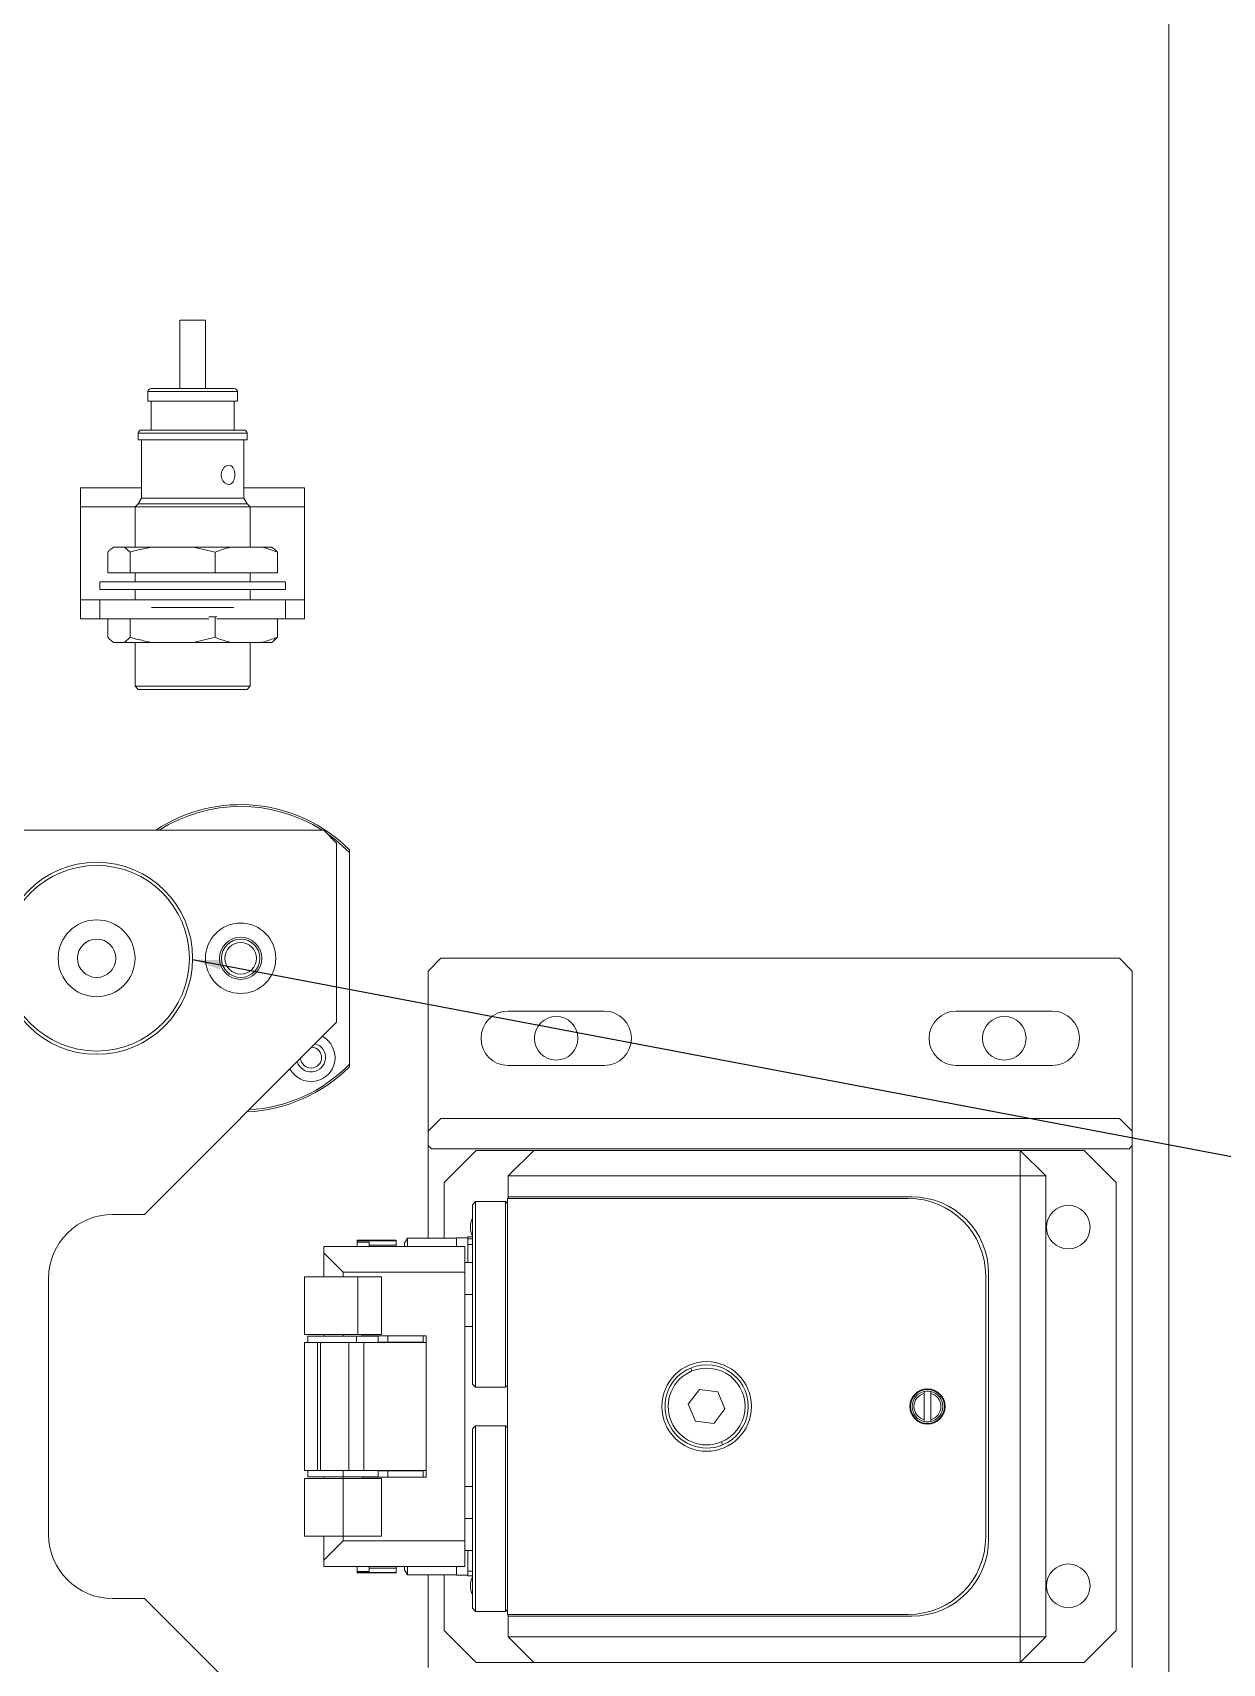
# Model space of a CAD drawing. Header units: millimetres. Extents: x 29 to 2500, y -68 to 1852.
# Drawn here: x 1314.3 to 1500.1, y 681.7 to 936.4 of the extents above; entities that cross this region are included whole.
import ezdxf

# ---------------------------------------------------------------- set-up
doc = ezdxf.new("R2010")
doc.units = ezdxf.units.MM
doc.header["$LTSCALE"] = 6
doc.layers.add('12', color=4, linetype='Continuous')
doc.dimstyles.new('SLDDIMSTYLE4', dxfattribs={"dimtxt": 0.18, "dimasz": 4.5, "dimexe": 0, "dimexo": 0.0625, "dimgap": 0, "dimtad": 0, "dimtih": 1, "dimtoh": 1, "dimdec": 0, "dimrnd": 1e-09, "dimzin": 0, "dimdsep": 46, "dimtxsty": 'Standard', "dimsah": 1, "dimcen": 0.09, "dimadec": 0, "dimazin": 0, "dimtfac": 4.5, "dimtdec": 0, "dimtofl": 0, "dimtmove": 0, "dimatfit": 3, "dimfxl": 0, "dimfrac": 2, "dimtolj": 1, "dimtzin": 0, "dimarcsym": 0})

msp = doc.modelspace()

# ---------------------------------------------------------------- linework, layer by layer
at = {"color": 7, "linetype": 'Continuous', "lineweight": 18}
for p, q in [((1491.765, 538.778), (1491.765, 1094.778)), ((1337.265, 891.456), (1337.265, 880.778)), ((1340.674, 891.456), (1337.265, 891.456)), ((1341.265, 891.456), (1340.674, 891.456)), ((1341.265, 880.778), (1341.265, 891.456)), ((1332.265, 880.278), (1332.265, 878.778)), ((1344.197, 880.278), (1332.265, 880.278)), ((1344.197, 878.778), (1332.265, 878.778)), ((1343.845, 880.778), (1332.765, 880.778)), ((1332.765, 878.778), (1332.765, 874.278)), ((1345.765, 880.778), (1343.845, 880.778)), ((1346.265, 880.278), (1344.197, 880.278)), ((1346.265, 878.778), (1344.197, 878.778)), ((1345.765, 874.278), (1345.765, 878.778)), ((1346.265, 878.778), (1346.265, 880.278)), ((1330.765, 873.778), (1330.765, 872.778)), ((1345.254, 873.778), (1330.765, 873.778)), ((1344.902, 874.278), (1331.265, 874.278)), ((1347.265, 874.278), (1344.902, 874.278)), ((1347.765, 873.778), (1345.254, 873.778)), ((1347.765, 872.778), (1347.765, 873.778)), ((1345.254, 872.778), (1330.765, 872.778)), ((1331.265, 872.778), (1331.265, 863.644)), ((1347.765, 872.778), (1345.254, 872.778)), ((1347.265, 863.644), (1347.265, 872.778)), ((1321.765, 865.278), (1331.265, 865.278)), ((1321.765, 862.278), (1321.765, 865.278)), ((1331.265, 863.644), (1330.765, 862.778)), ((1344.902, 863.644), (1331.265, 863.644)), ((1347.265, 863.644), (1344.902, 863.644)), ((1347.265, 865.278), (1356.765, 865.278)), ((1347.765, 862.778), (1347.265, 863.644)), ((1356.765, 865.278), (1356.765, 862.278)), ((1321.765, 847.778), (1321.765, 862.278)), ((1330.265, 862.278), (1321.765, 862.278)), ((1330.765, 862.778), (1330.265, 862.278)), ((1330.265, 862.278), (1330.265, 856.004)), ((1345.607, 862.278), (1330.265, 862.278)), ((1345.254, 862.778), (1330.765, 862.778)), ((1347.765, 862.778), (1345.254, 862.778)), ((1348.265, 862.278), (1345.607, 862.278)), ((1348.265, 862.278), (1347.765, 862.778)), ((1348.265, 856.004), (1348.265, 862.278)), ((1356.765, 862.278), (1348.265, 862.278)), ((1356.765, 847.778), (1356.765, 862.278)), ((1328.634, 856.004), (1326.919, 856.004)), ((1328.634, 856.004), (1329.528, 855.211)), ((1332.908, 856.004), (1328.634, 856.004)), ((1339.39, 856.004), (1332.908, 856.004)), ((1339.39, 856.004), (1342.769, 855.211)), ((1345.255, 856.004), (1339.39, 856.004)), ((1350.021, 856.004), (1345.255, 856.004)), ((1351.612, 856.004), (1350.021, 856.004)), ((1326.024, 852.004), (1326.024, 855.211)), ((1329.528, 852.004), (1329.528, 855.211)), ((1342.769, 852.004), (1342.769, 855.211)), ((1352.506, 852.004), (1352.506, 855.211)), ((1329.528, 852.004), (1326.024, 852.004)), ((1342.769, 852.004), (1329.528, 852.004)), ((1330.265, 852.004), (1330.265, 850.575)), ((1352.506, 852.004), (1342.769, 852.004)), ((1348.265, 850.575), (1348.265, 852.004)), ((1324.765, 850.575), (1324.765, 849.375)), ((1349.482, 850.575), (1324.765, 850.575)), ((1349.482, 849.375), (1324.765, 849.375)), ((1330.265, 849.375), (1330.265, 847.778)), ((1348.265, 847.778), (1348.265, 849.375)), ((1353.765, 850.575), (1349.482, 850.575)), ((1353.765, 849.375), (1349.482, 849.375)), ((1353.765, 849.375), (1353.765, 850.575)), ((1321.765, 844.778), (1321.765, 847.778)), ((1321.765, 847.778), (1324.765, 847.778)), ((1324.765, 847.778), (1324.765, 844.778)), ((1353.765, 847.778), (1324.765, 847.778)), ((1345.688, 847.745), (1332.843, 847.745)), ((1345.688, 846.545), (1332.843, 846.545)), ((1353.765, 844.778), (1353.765, 847.778)), ((1353.765, 847.778), (1356.765, 847.778)), ((1356.765, 847.778), (1356.765, 844.778)), ((1324.765, 844.778), (1321.765, 844.778)), ((1341.79, 844.778), (1324.765, 844.778)), ((1326.024, 844.778), (1326.024, 841.91)), ((1329.528, 844.778), (1329.528, 841.91)), ((1342.769, 845.117), (1341.79, 845.117)), ((1342.769, 845.117), (1342.769, 841.91)), ((1343.038, 845.117), (1342.769, 845.117)), ((1353.765, 844.778), (1343.038, 844.778)), ((1352.506, 844.778), (1352.506, 841.91)), ((1356.765, 844.778), (1353.765, 844.778)), ((1328.634, 841.117), (1326.919, 841.117)), ((1328.634, 841.117), (1329.528, 841.91)), ((1332.908, 841.117), (1328.634, 841.117)), ((1330.265, 841.117), (1330.265, 834.278)), ((1339.39, 841.117), (1332.908, 841.117)), ((1339.39, 841.117), (1342.769, 841.91)), ((1345.255, 841.117), (1339.39, 841.117)), ((1350.021, 841.117), (1345.255, 841.117)), ((1348.265, 834.278), (1348.265, 841.117)), ((1351.612, 841.117), (1350.021, 841.117)), ((1330.265, 834.278), (1330.765, 833.778)), ((1345.607, 834.278), (1330.265, 834.278)), ((1345.254, 833.778), (1330.765, 833.778)), ((1347.765, 833.778), (1345.254, 833.778)), ((1348.265, 834.278), (1345.607, 834.278)), ((1347.765, 833.778), (1348.265, 834.278)), ((1359.765, 811.778), (1251.562, 811.778)), ((1361.765, 809.778), (1359.765, 811.778)), ((1361.765, 781.778), (1361.765, 809.778)), ((1363.765, 808.306), (1363.765, 808.719)), ((1363.765, 775.251), (1363.765, 808.306)), ((1378.065, 791.778), (1376.065, 789.778)), ((1376.065, 789.778), (1376.065, 764.778)), ((1484.065, 791.778), (1378.065, 791.778)), ((1486.065, 789.778), (1484.065, 791.778)), ((1486.065, 764.778), (1486.065, 789.778)), ((1403.565, 783.528), (1388.565, 783.528)), ((1473.565, 783.528), (1458.565, 783.528)), ((1331.765, 751.778), (1361.765, 781.778)), ((1363.765, 774.837), (1363.765, 775.251)), ((1388.565, 775.028), (1403.565, 775.028)), ((1458.565, 775.028), (1473.565, 775.028)), ((1378.065, 766.778), (1376.065, 764.778)), ((1378.065, 766.778), (1484.065, 766.778)), ((1486.065, 764.778), (1484.065, 766.778)), ((1376.065, 764.778), (1376.065, 762.528)), ((1486.065, 762.528), (1486.065, 764.778)), ((1376.065, 762.528), (1376.565, 762.028)), ((1376.065, 762.528), (1376.065, 748.078)), ((1485.565, 762.028), (1376.565, 762.028)), ((1383.565, 761.778), (1378.565, 756.778)), ((1383.565, 761.778), (1392.565, 761.778)), ((1392.565, 761.778), (1388.565, 757.778)), ((1392.565, 761.778), (1468.565, 761.778)), ((1468.565, 761.778), (1478.565, 761.778)), ((1468.565, 761.778), (1468.565, 757.778)), ((1468.565, 761.778), (1472.565, 757.778)), ((1483.565, 756.778), (1478.565, 761.778)), ((1485.565, 762.028), (1486.065, 762.528)), ((1486.065, 681.028), (1486.065, 762.528)), ((1378.565, 748.078), (1378.565, 756.778)), ((1388.565, 757.778), (1388.565, 754.528)), ((1468.565, 757.778), (1388.565, 757.778)), ((1468.565, 685.778), (1468.565, 757.778)), ((1468.565, 757.778), (1472.565, 757.778)), ((1472.565, 757.778), (1472.565, 685.778)), ((1483.565, 756.778), (1483.565, 686.778)), ((1388.465, 754.278), (1388.465, 689.278)), ((1451.065, 754.278), (1388.465, 754.278)), ((1451.615, 754.528), (1388.565, 754.528)), ((1388.565, 754.528), (1388.565, 754.278)), ((1331.765, 751.778), (1326.765, 751.778)), ((1382.965, 753.278), (1383.465, 753.778)), ((1382.965, 725.278), (1382.965, 753.278)), ((1383.465, 753.778), (1383.465, 724.778)), ((1388.165, 753.778), (1383.465, 753.778)), ((1388.165, 724.778), (1388.165, 753.778)), ((1388.465, 753.478), (1388.165, 753.778)), ((1359.765, 746.778), (1381.765, 746.778)), ((1359.765, 745.778), (1359.765, 746.778)), ((1371.065, 747.753), (1364.965, 747.753)), ((1364.965, 747.753), (1364.965, 747.638)), ((1364.965, 747.638), (1371.065, 747.638)), ((1364.965, 747.638), (1364.965, 747.461)), ((1364.965, 747.461), (1366.865, 747.461)), ((1364.965, 746.778), (1364.965, 747.461)), ((1366.865, 747.461), (1366.865, 746.778)), ((1366.865, 746.956), (1371.065, 746.956)), ((1371.065, 747.753), (1371.065, 747.638)), ((1371.065, 747.638), (1371.065, 746.956)), ((1371.065, 746.956), (1371.065, 746.778)), ((1372.827, 748.078), (1372.365, 747.278)), ((1372.365, 747.272), (1372.365, 747.278)), ((1372.365, 746.778), (1372.365, 747.272)), ((1380.465, 748.078), (1372.827, 748.078)), ((1372.827, 748.078), (1372.827, 746.778)), ((1382.265, 748.128), (1380.465, 748.128)), ((1380.465, 748.12), (1380.465, 748.128)), ((1380.465, 746.778), (1380.465, 748.12)), ((1381.765, 746.778), (1381.765, 742.778)), ((1382.965, 748.255), (1382.265, 748.255)), ((1382.265, 748.255), (1382.265, 748.12)), ((1382.265, 748.12), (1382.265, 747.986)), ((1382.965, 747.986), (1382.265, 747.986)), ((1382.265, 747.077), (1382.265, 747.986)), ((1382.965, 747.077), (1382.265, 747.077)), ((1382.265, 747.077), (1382.265, 744.675)), ((1359.765, 742.028), (1359.765, 745.778)), ((1359.765, 745.778), (1362.765, 742.778)), ((1382.965, 744.278), (1381.765, 744.278)), ((1382.265, 744.675), (1382.265, 744.278)), ((1316.765, 741.778), (1316.765, 701.778)), ((1356.765, 742.028), (1356.765, 733.028)), ((1365.064, 742.028), (1356.765, 742.028)), ((1362.765, 742.778), (1362.765, 742.028)), ((1381.765, 742.778), (1362.765, 742.778)), ((1365.064, 733.028), (1365.064, 742.028)), ((1368.765, 742.028), (1365.064, 742.028)), ((1368.765, 733.028), (1368.765, 742.028)), ((1381.765, 742.778), (1381.765, 700.778)), ((1463.165, 701.378), (1463.165, 742.178)), ((1463.615, 701.028), (1463.615, 742.528)), ((1382.965, 739.278), (1381.765, 739.278)), ((1382.965, 734.278), (1381.765, 734.278)), ((1365.064, 733.028), (1356.765, 733.028)), ((1356.765, 711.778), (1356.765, 731.778)), ((1356.765, 731.778), (1358.765, 731.778)), ((1357.265, 732.778), (1357.265, 731.778)), ((1364.872, 732.778), (1357.265, 732.778)), ((1358.765, 711.778), (1358.765, 731.778)), ((1359.225, 731.778), (1358.765, 731.778)), ((1359.225, 711.778), (1359.225, 731.778)), ((1360.011, 731.778), (1359.225, 731.778)), ((1359.765, 733.028), (1359.765, 732.778)), ((1359.765, 732.828), (1359.765, 733.028)), ((1364.872, 731.778), (1360.011, 731.778)), ((1362.765, 733.028), (1362.765, 732.778)), ((1363.685, 711.778), (1363.685, 731.778)), ((1364.872, 731.778), (1364.872, 732.778)), ((1368.265, 732.778), (1364.872, 732.778)), ((1368.265, 731.778), (1364.872, 731.778)), ((1368.765, 733.028), (1365.064, 733.028)), ((1365.765, 732.778), (1365.765, 733.028)), ((1375.765, 732.828), (1365.765, 732.828)), ((1365.994, 711.778), (1365.994, 731.778)), ((1368.265, 731.778), (1368.265, 732.778)), ((1368.265, 731.828), (1369.765, 731.828)), ((1375.765, 731.778), (1368.265, 731.778)), ((1369.765, 732.828), (1369.765, 731.828)), ((1369.765, 731.828), (1375.265, 731.828)), ((1372.538, 731.828), (1372.538, 731.778)), ((1372.765, 731.778), (1372.765, 731.828)), ((1375.265, 731.828), (1375.265, 732.828)), ((1375.765, 710.728), (1375.765, 732.828)), ((1375.765, 711.778), (1375.765, 731.778)), ((1417.267, 727.321), (1417.075, 727.783)), ((1382.965, 725.278), (1383.465, 724.778)), ((1388.165, 724.778), (1383.465, 724.778)), ((1388.465, 725.078), (1388.165, 724.778)), ((1418.46, 724.445), (1416.703, 722.154)), ((1421.322, 724.069), (1418.46, 724.445)), ((1422.428, 721.403), (1421.322, 724.069)), ((1453.565, 723.83), (1453.565, 719.727)), ((1454.065, 724.428), (1454.065, 724.528)), ((1454.565, 719.727), (1454.565, 723.83)), ((1416.703, 722.154), (1417.809, 719.487)), ((1420.671, 719.112), (1422.428, 721.403)), ((1382.965, 718.278), (1383.465, 718.778)), ((1382.965, 690.278), (1382.965, 718.278)), ((1383.465, 718.778), (1383.465, 689.778)), ((1388.165, 718.778), (1383.465, 718.778)), ((1388.165, 689.778), (1388.165, 718.778)), ((1388.465, 718.478), (1388.165, 718.778)), ((1417.809, 719.487), (1420.671, 719.112)), ((1454.065, 719.128), (1454.065, 719.028)), ((1421.864, 716.236), (1422.055, 715.774)), ((1358.765, 711.778), (1356.765, 711.778)), ((1357.265, 711.778), (1357.265, 710.778)), ((1357.265, 710.778), (1362.765, 710.778)), ((1359.225, 711.778), (1358.765, 711.778)), ((1360.011, 711.778), (1359.225, 711.778)), ((1359.765, 710.778), (1359.765, 710.528)), ((1359.765, 710.528), (1359.765, 710.728)), ((1360.011, 711.778), (1362.765, 711.778)), ((1362.765, 711.778), (1362.765, 710.778)), ((1362.765, 711.778), (1368.265, 711.778)), ((1362.765, 710.778), (1368.265, 710.778)), ((1362.765, 710.778), (1362.765, 710.528)), ((1365.765, 710.528), (1365.765, 710.778)), ((1375.765, 710.728), (1365.765, 710.728)), ((1368.265, 710.778), (1368.265, 711.778)), ((1375.765, 711.778), (1368.265, 711.778)), ((1368.265, 711.728), (1369.765, 711.728)), ((1369.765, 711.728), (1369.765, 710.728)), ((1369.765, 711.728), (1375.265, 711.728)), ((1372.538, 711.778), (1372.538, 711.728)), ((1372.765, 711.728), (1372.765, 711.778)), ((1375.265, 710.728), (1375.265, 711.728)), ((1356.765, 710.528), (1356.765, 701.528)), ((1356.765, 710.528), (1362.765, 710.528)), ((1362.765, 710.528), (1362.765, 701.528)), ((1362.765, 710.528), (1368.765, 710.528)), ((1368.765, 701.528), (1368.765, 710.528)), ((1382.965, 709.278), (1381.765, 709.278)), ((1382.965, 704.278), (1381.765, 704.278)), ((1356.765, 701.528), (1362.765, 701.528)), ((1359.765, 697.778), (1359.765, 701.528)), ((1362.765, 700.778), (1359.765, 697.778)), ((1362.765, 701.528), (1368.765, 701.528)), ((1362.765, 701.528), (1362.765, 700.778)), ((1362.765, 700.778), (1381.765, 700.778)), ((1381.765, 700.778), (1381.765, 696.778)), ((1382.965, 699.278), (1381.765, 699.278)), ((1382.265, 699.278), (1382.265, 698.333)), ((1382.265, 698.333), (1382.265, 696.065)), ((1359.765, 696.778), (1359.765, 697.778)), ((1381.765, 696.778), (1359.765, 696.778)), ((1364.965, 696.008), (1364.965, 696.778)), ((1366.865, 696.008), (1364.965, 696.008)), ((1364.965, 696.008), (1364.965, 695.831)), ((1364.965, 695.831), (1371.065, 695.831)), ((1364.965, 695.831), (1364.965, 695.803)), ((1364.965, 695.803), (1371.065, 695.803)), ((1366.865, 696.778), (1366.865, 696.008)), ((1366.865, 696.514), (1371.065, 696.514)), ((1371.065, 696.778), (1371.065, 696.514)), ((1371.065, 696.514), (1371.065, 695.831)), ((1371.065, 695.831), (1371.065, 695.803)), ((1372.365, 696.278), (1372.365, 696.778)), ((1372.365, 696.278), (1372.827, 695.478)), ((1372.827, 696.778), (1372.827, 695.478)), ((1372.827, 695.478), (1380.465, 695.478)), ((1376.065, 695.478), (1376.065, 681.028)), ((1378.565, 686.778), (1378.565, 695.478)), ((1380.465, 695.428), (1380.465, 696.778)), ((1380.465, 695.428), (1382.265, 695.428)), ((1382.965, 696.065), (1382.265, 696.065)), ((1382.265, 695.302), (1382.265, 696.065)), ((1382.965, 695.302), (1382.265, 695.302)), ((1326.765, 691.778), (1331.765, 691.778)), ((1361.765, 661.778), (1331.765, 691.778)), ((1382.965, 690.278), (1383.465, 689.778)), ((1388.165, 689.778), (1383.465, 689.778)), ((1388.465, 690.078), (1388.165, 689.778)), ((1388.465, 689.278), (1451.065, 689.278)), ((1388.565, 689.278), (1388.565, 689.028)), ((1388.565, 689.028), (1451.615, 689.028)), ((1388.565, 689.028), (1388.565, 685.778)), ((1378.565, 686.778), (1383.565, 681.778)), ((1388.565, 685.778), (1468.565, 685.778)), ((1388.565, 685.778), (1392.565, 681.778)), ((1468.565, 685.778), (1472.565, 685.778)), ((1468.565, 681.778), (1472.565, 685.778)), ((1468.565, 685.778), (1468.565, 681.778)), ((1478.565, 681.778), (1483.565, 686.778)), ((1392.565, 681.778), (1383.565, 681.778)), ((1468.565, 681.778), (1392.565, 681.778)), ((1478.565, 681.778), (1468.565, 681.778))]:
    msp.add_line(p, q, dxfattribs=at)
at = {"color": 7, "linetype": 'Continuous', "lineweight": 18, "flags": 128}
msp.add_lwpolyline([(1363.765, 808.306), (1361.609, 810.267), (1360.293, 811.25)], dxfattribs=at)
at = {"color": 7, "linetype": 'Continuous', "lineweight": 18}
for centre, radius in [((1324.265, 791.778), 15), ((1324.265, 791.778), 14.5), ((1324.265, 791.778), 6), ((1346.765, 791.778), 5.5), ((1324.265, 791.778), 3), ((1346.765, 791.778), 3.3), ((1346.765, 791.778), 3), ((1346.765, 791.778), 2.459), ((1396.065, 779.278), 3.4), ((1466.065, 779.278), 3.4), ((1476.065, 749.778), 3.4), ((1476.065, 693.778), 3.4)]:
    msp.add_circle(centre, radius, dxfattribs=at)
for centre, radius, start, end in [((1332.765, 880.278), 0.5, 90, 180), ((1345.765, 880.278), 0.5, 0, 90), ((1331.265, 873.778), 0.5, 90, 180), ((1347.265, 873.778), 0.5, 0, 90), ((1346.765, 791.778), 24, 44.90053, 123.55731), ((1346.765, 791.778), 23.71, 57.51434, 122.48566), ((1388.565, 779.278), 4.25, 90, 270), ((1403.565, 779.278), 4.25, 270, 90), ((1458.565, 779.278), 4.25, 90, 270), ((1473.565, 779.278), 4.25, 270, 90), ((1357.765, 776.278), 3.75, 208.57006, 61.42994), ((1357.765, 776.278), 2.25, 196.87449, 73.12551), ((1357.765, 776.278), 1.65, 184.99725, 85.00275), ((1346.765, 791.778), 24, 272.44001, 315.09947), ((1346.765, 791.778), 23.71, 273.20882, 315.8071), ((1451.065, 742.178), 12.1, 0, 90), ((1451.615, 742.528), 12, 360, 90), ((1326.765, 741.778), 10, 90, 180), ((1386.065, 749.778), 3.4, 155.75037, 204.24963), ((1419.565, 721.778), 7, 90, 270), ((1419.565, 721.778), 7, 270, 90), ((1419.565, 721.778), 6.5, 112.52267, 292.52267), ((1419.565, 721.778), 6, 112.52267, 292.52267), ((1419.565, 721.778), 6.5, 292.52267, 112.52267), ((1419.565, 721.778), 6, 292.52267, 112.52267), ((1454.065, 721.778), 2.75, 90, 270), ((1454.065, 721.778), 2.65, 90, 270), ((1454.065, 721.778), 2.4, 102.0247, 257.9753), ((1454.065, 721.778), 2.111, 103.69882, 256.30118), ((1454.065, 721.778), 2.4, 90, 102.0247), ((1454.065, 721.778), 2.75, 270, 90), ((1454.065, 721.778), 2.65, 270, 90), ((1454.065, 721.778), 2.4, 77.9753, 90), ((1454.065, 721.778), 2.4, 282.0247, 77.9753), ((1454.065, 721.778), 2.111, 283.69882, 76.30118), ((1454.065, 721.778), 2.4, 257.9753, 270), ((1454.065, 721.778), 2.4, 270, 282.0247), ((1326.765, 701.778), 10, 180, 270), ((1451.065, 701.378), 12.1, 270, 360), ((1451.615, 701.028), 12, 270, 0), ((1386.065, 693.778), 3.4, 155.75037, 204.24963)]:
    msp.add_arc(centre, radius, start, end, dxfattribs=at)
for points, knots in [([(1344.901, 865.778), (1344.989, 865.788), (1345.195, 865.809), (1345.474, 866.008), (1345.702, 866.356), (1345.839, 866.805), (1345.883, 867.308), (1345.828, 867.812), (1345.677, 868.255), (1345.438, 868.586), (1345.127, 868.773), (1344.769, 868.795), (1344.4, 868.646), (1344.074, 868.344), (1343.836, 867.927), (1343.721, 867.439), (1343.748, 866.928), (1343.916, 866.455), (1344.194, 866.08), (1344.54, 865.827), (1344.781, 865.795), (1344.901, 865.778)], [0, 0, 0, 0, 0.0397876, 0.0937957, 0.1473584, 0.2001404, 0.2530028, 0.306706, 0.3606775, 0.4140322, 0.4666955, 0.519816, 0.5737251, 0.6275464, 0.6805343, 0.7332314, 0.7866382, 0.8406513, 0.894226, 0.9471019, 1, 1, 1, 1]), ([(1326.024, 855.211), (1326.134, 855.332), (1326.429, 855.654), (1326.73, 855.869), (1326.919, 856.004)], [0, 0, 0, 0, 0.3735948, 1, 1, 1, 1]), ([(1329.528, 855.211), (1329.944, 855.332), (1331.058, 855.654), (1332.195, 855.869), (1332.908, 856.004)], [0, 0, 0, 0, 0.37359478, 1, 1, 1, 1]), ([(1342.769, 855.211), (1343.335, 855.427), (1344.156, 855.741), (1344.994, 855.941), (1345.255, 856.004)], [0, 0, 0, 0, 0.6894079, 1, 1, 1, 1]), ([(1350.021, 856.004), (1350.076, 855.991), (1350.915, 855.802), (1351.738, 855.497), (1352.506, 855.211)], [0, 0, 0, 0, 0.0658492, 1, 1, 1, 1]), ([(1352.506, 855.211), (1352.396, 855.332), (1352.102, 855.654), (1351.8, 855.869), (1351.612, 856.004)], [0, 0, 0, 0, 0.3735948, 1, 1, 1, 1]), ([(1326.024, 841.91), (1326.134, 841.789), (1326.429, 841.467), (1326.73, 841.252), (1326.919, 841.117)], [0, 0, 0, 0, 0.37359478, 1, 1, 1, 1]), ([(1329.528, 841.91), (1329.944, 841.789), (1331.058, 841.467), (1332.195, 841.252), (1332.908, 841.117)], [0, 0, 0, 0, 0.3735948, 1, 1, 1, 1]), ([(1342.769, 841.91), (1343.335, 841.693), (1344.156, 841.38), (1344.994, 841.179), (1345.255, 841.117)], [0, 0, 0, 0, 0.6894079, 1, 1, 1, 1]), ([(1350.021, 841.117), (1350.076, 841.129), (1350.915, 841.318), (1351.738, 841.624), (1352.506, 841.91)], [0, 0, 0, 0, 0.0658492, 1, 1, 1, 1]), ([(1352.506, 841.91), (1352.396, 841.789), (1352.102, 841.467), (1351.8, 841.252), (1351.612, 841.117)], [0, 0, 0, 0, 0.3735948, 1, 1, 1, 1]), ([(1453.565, 724.126), (1453.565, 724.071), (1453.565, 723.972), (1453.565, 723.873), (1453.565, 723.83)], [0, 0, 0, 0, 0.56, 1, 1, 1, 1]), ([(1454.565, 723.83), (1454.565, 723.885), (1454.565, 723.984), (1454.565, 724.082), (1454.565, 724.126)], [0, 0, 0, 0, 0.56, 1, 1, 1, 1]), ([(1453.565, 719.727), (1453.565, 719.672), (1453.565, 719.573), (1453.565, 719.474), (1453.565, 719.431)], [0, 0, 0, 0, 0.56, 1, 1, 1, 1]), ([(1454.565, 719.431), (1454.565, 719.486), (1454.565, 719.585), (1454.565, 719.684), (1454.565, 719.727)], [0, 0, 0, 0, 0.56, 1, 1, 1, 1])]:
    msp.add_open_spline(points, degree=3, knots=knots, dxfattribs=at)

# ---------------------------------------------------------------- leaders
at = {"layer": '12'}
msp.add_leader([(1339.268, 791.585), (1508.928, 759.405)], dimstyle='SLDDIMSTYLE4', dxfattribs=at)

doc.saveas('drawing.dxf')
